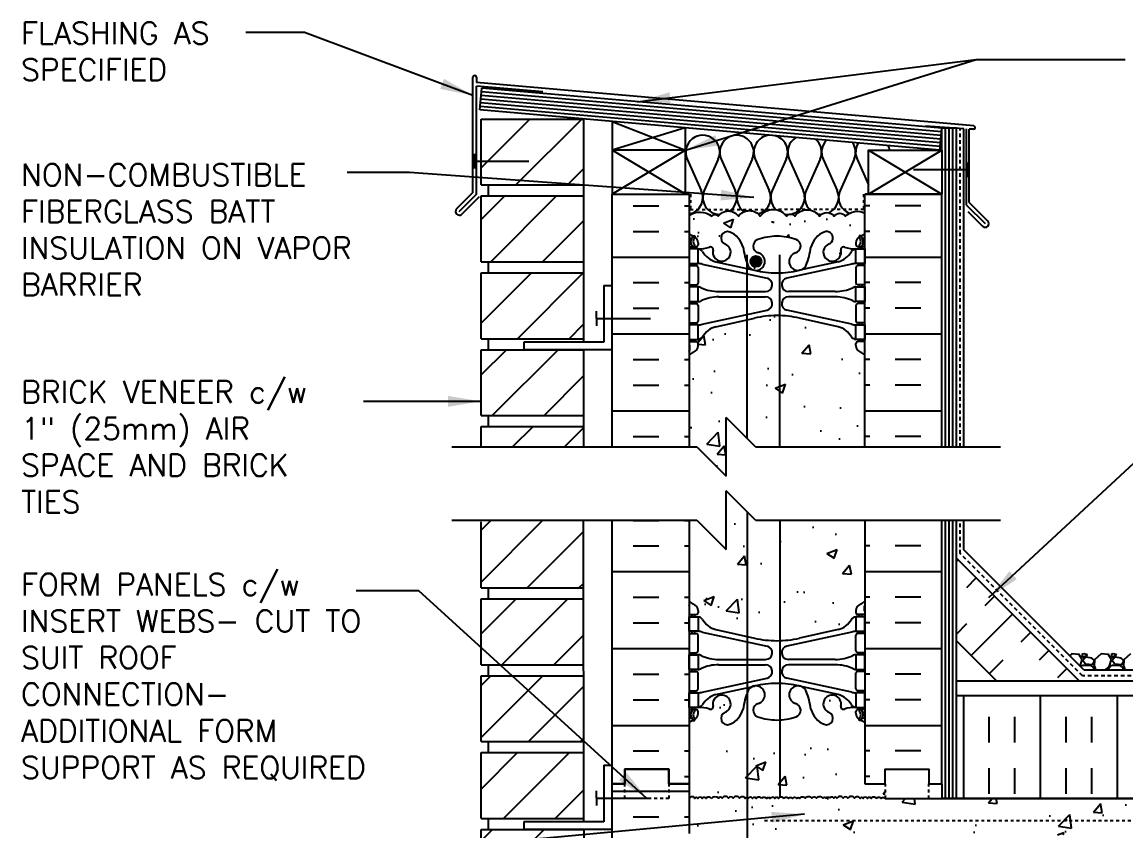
# Model space of a CAD drawing. Header units: inches. Extents: x 97.5 to 154.8, y 158.5 to 237.3.
# Drawn here: x 97.55 to 135.21, y 209.64 to 237.26 of the extents above; entities that cross this region are included whole.
import ezdxf

# ---------------------------------------------------------------- set-up
doc = ezdxf.new("R2010")
doc.units = ezdxf.units.IN
doc.header["$LTSCALE"] = 0.5
doc.header["$MEASUREMENT"] = 0
doc.linetypes.add('DASHED2', pattern=[0.375, 0.25, -0.125])
doc.linetypes.add('HIDDEN2', pattern=[0.1875, 0.125, -0.0625])
for name, color, linetype in [('HATCH', 12, 'Continuous'), ('Hidden2', 12, 'HIDDEN2'), ('line25', 2, 'Continuous'), ('LINE3', 3, 'Continuous'), ('LINE50', 5, 'Continuous'), ('LINE9', 9, 'Continuous'), ('TEXT', 4, 'Continuous'), ('Web_Edge', 9, 'Continuous')]:
    doc.layers.add(name, color=color, linetype=linetype)
doc.styles.add('DIM', font='romans.shx', dxfattribs={"width": 0.7})
doc.styles.add('ROMANS', font='romans.shx', dxfattribs={"height": 0.75})
doc.dimstyles.new('ext_12', dxfattribs={"dimscale": 12, "dimtxt": 0.075, "dimasz": 0.09375, "dimexe": 0.09375, "dimexo": 0.0625, "dimgap": 0.0625, "dimtad": 1, "dimdec": 1, "dimzin": 2, "dimdsep": 46, "dimlunit": 4, "dimtxsty": 'DIM', "dimcen": 0.09, "dimdle": 0.09375, "dimclrt": 4, "dimadec": 0, "dimazin": 0, "dimtfac": 1, "dimtdec": 1, "dimtmove": 2, "dimatfit": 3, "dimfxl": 1, "dimfrac": 2, "dimtolj": 1, "dimtzin": 0, "dimarcsym": 0})

msp = doc.modelspace()

# ---------------------------------------------------------------- hatches: boundary and pattern name
at = {"layer": 'HATCH'}
h = msp.add_hatch(dxfattribs=at)
h.set_pattern_fill('ANSI31', color=256, scale=10, style=0)
h.set_pattern_definition([(45, (114.5229, 222.9904), (-0.883883, 0.883883), [])])
h.paths.add_polyline_path([(116.709, 223.45), (113.209, 223.45), (113.209, 222.754), (116.709, 222.754)])
h.paths.add_polyline_path([(116.709, 226.075), (113.209, 226.075), (113.209, 223.825), (116.709, 223.825)])
h.paths.add_polyline_path([(116.709, 228.7), (113.209, 228.7), (113.209, 226.45), (116.709, 226.45)])
h.paths.add_polyline_path([(116.709, 231.325), (113.209, 231.325), (113.209, 229.075), (116.709, 229.075)])
h.paths.add_polyline_path([(116.709, 233.95), (113.209, 233.95), (113.209, 231.7), (116.709, 231.7)])
h.paths.add_polyline_path([(116.713, 207.068), (113.209, 207.068), (113.209, 204.818), (116.713, 204.818)])
h.paths.add_polyline_path([(116.714, 209.693), (113.209, 209.693), (113.209, 207.443), (116.714, 207.443)])
h.paths.add_polyline_path([(116.711, 217.568), (113.209, 217.568), (113.209, 215.318), (116.712, 215.318)])
h.paths.add_polyline_path([(116.71, 220.254), (113.209, 220.254), (113.209, 217.943), (116.711, 217.943)])
h.paths.add_polyline_path([(116.712, 196.568), (113.209, 196.568), (113.209, 194.318), (116.711, 194.318)])
h.paths.add_polyline_path([(116.711, 193.943), (114.671, 193.943), (113.209, 193.943), (113.209, 191.693), (116.711, 191.693)])
h.paths.add_polyline_path([(116.711, 191.318), (113.209, 191.318), (113.209, 189.068), (116.71, 189.068)])
h.paths.add_polyline_path([(116.71, 188.693), (113.209, 188.693), (113.209, 186.443), (116.71, 186.443)])
h.paths.add_polyline_path([(116.71, 186.068), (113.209, 186.068), (113.209, 184.195), (116.709, 184.195)])
h.paths.add_polyline_path([(116.709, 210.068), (116.709, 212.318), (113.209, 212.318), (113.209, 210.068)])
h.paths.add_polyline_path([(116.709, 212.693), (116.709, 214.943), (113.209, 214.943), (113.209, 212.693)])
h.paths.add_polyline_path([(116.709, 202.193), (116.709, 204.443), (113.209, 204.443), (113.209, 202.193)])
h.paths.add_polyline_path([(116.709, 199.568), (116.709, 201.818), (113.209, 201.818), (113.209, 199.568)])
h.paths.add_polyline_path([(116.709, 196.943), (116.709, 199.193), (113.209, 199.193), (113.209, 196.943)])
h = msp.add_hatch(dxfattribs=at)
h.set_pattern_fill('INSUL', color=256, scale=7, style=0)
h.set_pattern_definition([(0, (-2805.8547, -182.8871), (0, 2.625), []), (0, (-2805.8547, -182.0121), (0, 2.625), [0.875, -0.875]), (0, (-2805.8547, -181.1371), (0, 2.625), [0.875, -0.875])])
h.paths.add_polyline_path([(117.682, 222.754), (120.307, 222.754), (120.307, 231.386), (117.682, 231.386)])
h = msp.add_hatch(dxfattribs=at)
h.set_pattern_fill('INSUL', color=256, scale=7, style=0)
h.set_pattern_definition([(180, (3052.4685, -182.8871), (0, 2.625), []), (180, (3052.4685, -182.0121), (0, 2.625), [0.875, -0.875]), (180, (3052.4685, -181.1371), (0, 2.625), [0.875, -0.875])])
h.paths.add_polyline_path([(126.307, 222.754), (128.932, 222.754), (128.932, 231.386), (126.307, 231.386)])
h = msp.add_hatch(dxfattribs=at)
h.set_pattern_fill('AR-CONC', color=256, scale=0.5)
h.set_pattern_definition([(50, (0, 0), (3.5863, -0.31376), [0.375, -4.125]), (355, (0, 0), (-0.693757, 3.76096), [0.3, -3.3]), (100.4514, (0.299, -0.026), (2.892544, 3.4472), [0.3187, -3.50571]), (46.1842, (0, 1), (5.33621, -0.827596), [0.5625, -6.1875]), (96.6356, (0.4447, 0.931), (4.67331, 4.87059), [0.47805, -5.25857]), (351.1842, (0, 1), (4.67331, 4.87059), [0.45, -4.95]), (21, (0.5, 0.75), (2.984535, -2.013094), [0.375, -4.125]), (326, (0.5, 0.75), (1.216577, 3.62575), [0.3, -3.3]), (71.4514, (0.7487, 0.5822), (4.20111, 1.612656), [0.3187, -3.50571]), (37.5, (0, 0), (0.060799, 1.664469), [0, -3.26, 0, -3.35, 0, -3.3125]), (7.5, (0, 0), (1.315348, 1.972059), [0, -1.91, 0, -3.185, 0, -1.2625]), (327.5, (-1.115, 0), (2.669112, -0.1127744), [0, -1.25, 0, -3.9, 0, -5.175]), (317.5, (-1.615, 0), (2.91593, 0.500525), [0, -1.625, 0, -2.59, 0, -3.675])])
h.paths.add_polyline_path([(126.307, 230.738, 0.336749), (125.645, 230.632, 0.520567), (125.258, 230.632, 0.520567), (124.758, 230.632, 0.520567), (123.912, 230.632, 0.520567), (123.63, 230.632, 0.520567), (122.735, 230.632, 0.520567), (121.995, 230.632, 0.520567), (121.302, 230.632, 0.520567), (121.082, 230.632, 0.321585), (120.307, 230.658), (120.307, 230.033, 0.064398), (120.417, 229.967), (120.507, 229.967), (120.507, 229.926, -0.249069), (120.617, 229.719), (120.617, 229.651, -0.414214), (120.554, 229.589), (120.507, 229.589), (120.507, 229.519), (120.612, 229.519, 0.10046), (121.006, 229.576, -0.601435), (121.125, 229.471, 2.182095), (121.535, 229.684, -1), (121.699, 230.092, -0.24438), (122.147, 229.572, 0.053157), (122.313, 228.957, 0.223253), (122.513, 228.793), (122.533, 228.788, 0.955472), (122.671, 229.382, -0.735593), (122.658, 229.84, -0.082755), (123.307, 229.948, -0.082755), (123.956, 229.84, -0.735593), (123.943, 229.382, 0.955472), (124.081, 228.788), (124.101, 228.793, 0.223253), (124.301, 228.957, 0.053157), (124.467, 229.572, -0.24438), (124.915, 230.092, -1), (125.079, 229.684, 2.182095), (125.489, 229.471, -0.601435), (125.608, 229.576, 0.10046), (126.002, 229.519), (126.107, 229.519), (126.107, 229.589), (126.059, 229.589, -0.414214), (125.997, 229.651), (125.997, 229.719, -0.249069), (126.107, 229.926), (126.107, 229.967), (126.197, 229.967, 0.064398), (126.307, 230.033)])
h.paths.add_polyline_path([(126.307, 225.904, 0.082415), (126.164, 225.983, -0.317837), (125.997, 226.219), (125.997, 226.286, -0.414214), (126.059, 226.349), (126.107, 226.349), (126.107, 226.419), (126.002, 226.419, -0.188973), (125.846, 226.513, 0.196323), (125.397, 226.86), (124.075, 227.15, 0.057795), (123.307, 227.239, 0.057795), (122.539, 227.15), (121.217, 226.86, 0.196323), (120.768, 226.513, -0.188973), (120.612, 226.419), (120.507, 226.419), (120.507, 226.349), (120.554, 226.349, -0.414214), (120.617, 226.286), (120.617, 226.219, -0.317837), (120.45, 225.983, 0.082415), (120.307, 225.904), (120.307, 222.754), (120.571, 222.754), (121.571, 221.754), (121.571, 223.754), (122.571, 222.754), (126.307, 222.754)])
h.paths.add_polyline_path([(126.307, 220.254), (122.571, 220.254), (121.571, 221.254), (121.571, 219.254), (120.571, 220.254), (120.307, 220.254), (120.307, 217.473, 0.082415), (120.45, 217.394, -0.317837), (120.617, 217.158), (120.617, 217.091, -0.414214), (120.554, 217.028), (120.507, 217.028), (120.507, 216.958), (120.612, 216.958, -0.188973), (120.768, 216.863, 0.196323), (121.217, 216.517), (122.539, 216.227, 0.057795), (123.307, 216.138, 0.057795), (124.075, 216.227), (125.397, 216.517, 0.196323), (125.846, 216.863, -0.188973), (126.002, 216.958), (126.107, 216.958), (126.107, 217.028), (126.059, 217.028, -0.414214), (125.997, 217.091), (125.997, 217.158, -0.317837), (126.164, 217.394, 0.082415), (126.307, 217.473)])
h.paths.add_polyline_path([(126.307, 213.343, 0.064398), (126.197, 213.409), (126.107, 213.409), (126.107, 213.451, -0.249069), (125.997, 213.658), (125.997, 213.726, -0.414214), (126.059, 213.788), (126.107, 213.788), (126.107, 213.858), (126.002, 213.858, 0.10046), (125.608, 213.801, -0.601435), (125.489, 213.906, 2.182095), (125.079, 213.693, -1), (124.915, 213.285, -0.24438), (124.467, 213.805, 0.053157), (124.301, 214.419, 0.223253), (124.101, 214.584), (124.081, 214.589, 0.955472), (123.943, 213.995, -0.735593), (123.956, 213.537, -0.082755), (123.307, 213.429, -0.082755), (122.658, 213.537, -0.735593), (122.671, 213.995, 0.955472), (122.533, 214.589), (122.513, 214.584, 0.223253), (122.313, 214.419, 0.053157), (122.147, 213.805, -0.24438), (121.699, 213.285, -1), (121.535, 213.693, 2.182095), (121.125, 213.906, -0.601435), (121.006, 213.801, 0.10046), (120.612, 213.858), (120.507, 213.858), (120.507, 213.788), (120.554, 213.788, -0.414214), (120.617, 213.726), (120.617, 213.658, -0.249069), (120.507, 213.451), (120.507, 213.409), (120.417, 213.409, 0.064398), (120.307, 213.343), (120.307, 211.254), (120.307, 210.776, -0.028988), (120.317, 210.764, -0.520567), (120.508, 210.754, -0.520567), (120.608, 210.754, -0.520567), (120.759, 210.754, -0.520567), (120.886, 210.754, -0.520567), (121.059, 210.754, -0.38834), (121.326, 210.764, -0.520567), (121.436, 210.764, -0.520567), (121.65, 210.764, -0.520567), (121.809, 210.764, -0.520567), (122.032, 210.764, -0.520567), (122.224, 210.754, -0.520567), (122.324, 210.754, -0.520567), (122.474, 210.754, -0.520567), (122.602, 210.754, -0.520567), (122.775, 210.754, -0.520567), (122.948, 210.754, -0.520567), (123.076, 210.754, -0.25248), (123.154, 210.794, -0.25248), (123.231, 210.754, -0.520567), (123.359, 210.754, -0.520567), (123.532, 210.754, -0.520567), (123.705, 210.754, -0.520567), (123.833, 210.754, -0.520567), (123.983, 210.754, -0.520567), (124.083, 210.754, -0.520567), (124.275, 210.764, -0.520567), (124.498, 210.764, -0.520567), (124.657, 210.764, -0.520567), (124.871, 210.764, -0.520567), (124.981, 210.764, -0.520567), (125.113, 210.768, -0.520567), (125.245, 210.764, -0.520567), (125.354, 210.764, -0.520567), (125.568, 210.764, -0.520567), (125.728, 210.764, -0.520567), (125.951, 210.764, -0.520567), (126.143, 210.754, -0.520567), (126.243, 210.754, -0.520567), (126.393, 210.754, -0.520567), (126.521, 210.754, -0.520567), (126.694, 210.754, -0.520567), (126.867, 210.754, -0.520567), (126.994, 210.754), (126.994, 211.254), (126.307, 211.254)])
h.paths.add_polyline_path([(153.839, 210.754), (126.994, 210.754, 0.520567), (126.867, 210.754, 0.520567), (126.694, 210.754, 0.520567), (126.521, 210.754, 0.520567), (126.393, 210.754, 0.520567), (126.243, 210.754, 0.520567), (126.143, 210.754, 0.520567), (125.951, 210.764, 0.520567), (125.728, 210.764, 0.520567), (125.568, 210.764, 0.520567), (125.354, 210.764, 0.520567), (125.245, 210.764, 0.520567), (125.113, 210.768, 0.520567), (124.981, 210.764, 0.520567), (124.871, 210.764, 0.520567), (124.657, 210.764, 0.520567), (124.498, 210.764, 0.520567), (124.275, 210.764, 0.520567), (124.083, 210.754, 0.520567), (123.983, 210.754, 0.520567), (123.833, 210.754, 0.520567), (123.705, 210.754, 0.520567), (123.532, 210.754, 0.520567), (123.359, 210.754, 0.520567), (123.231, 210.754, 0.25248), (123.154, 210.794, 0.25248), (123.076, 210.754, 0.520567), (122.948, 210.754, 0.520567), (122.775, 210.754, 0.520567), (122.602, 210.754, 0.520567), (122.474, 210.754, 0.520567), (122.324, 210.754, 0.520567), (122.224, 210.754, 0.520567), (122.032, 210.764, 0.520567), (121.809, 210.764, 0.520567), (121.65, 210.764, 0.520567), (121.436, 210.764, 0.520567), (121.326, 210.764, 0.38834), (121.059, 210.754, 0.520567), (120.886, 210.754, 0.520567), (120.759, 210.754, 0.520567), (120.608, 210.754, 0.520567), (120.508, 210.754, 0.569989), (120.307, 210.749), (120.307, 209.559), (120.672, 209.559), (120.672, 208.359), (120.307, 208.359), (120.307, 207.609), (120.672, 207.609), (120.672, 207.488, -0.500794), (120.845, 207.482, -0.520567), (120.999, 207.482, -0.520567), (121.199, 207.482, -0.520567), (121.33, 207.482, -0.520567), (121.404, 207.505, -0.520567), (121.604, 207.505, -0.520567), (121.729, 207.505, -0.520567), (121.883, 207.505, -0.268314), (121.919, 207.516, -0.520567), (122.085, 207.487, -0.520567), (122.244, 207.487, -0.520567), (122.421, 207.487, -0.520567), (122.575, 207.487, -0.520567), (122.775, 207.487, -0.132), (122.807, 207.514), (122.807, 209.504), (123.057, 209.504), (153.839, 209.504)])
h.paths.add_polyline_path([(124.307, 207.504), (122.807, 207.504), (122.807, 207.514, 0.132), (122.775, 207.487, 0.520567), (122.575, 207.487, 0.520567), (122.421, 207.487, 0.520567), (122.244, 207.487, 0.520567), (122.085, 207.487, 0.520567), (121.919, 207.516, 0.268314), (121.883, 207.505, 0.520567), (121.729, 207.505, 0.520567), (121.604, 207.505, 0.520567), (121.404, 207.505, 0.520567), (121.33, 207.482, 0.520567), (121.199, 207.482, 0.520567), (120.999, 207.482, 0.520567), (120.845, 207.482, 0.500794), (120.672, 207.488), (120.672, 206.409), (120.307, 206.409), (120.307, 205.659), (120.672, 205.659), (120.672, 204.459), (120.307, 204.459), (120.307, 203.709), (120.344, 203.709), (120.382, 203.826, -0.6), (120.482, 203.826), (120.52, 203.709), (120.672, 203.709), (120.672, 203.673, -0.327813), (120.707, 203.626), (120.707, 203.596), (120.807, 203.596), (120.807, 202.08, 0.258958), (121.066, 201.614, -0.31131), (121.123, 201.483, 2.127293), (121.535, 201.708, -1), (121.699, 202.116, -0.325306), (122.165, 201.374, 0.10488), (122.338, 200.562, 1.422913), (122.671, 201.03, -0.735593), (122.658, 201.488, -0.082755), (123.307, 201.596, -0.082755), (123.956, 201.488, -0.735593), (123.943, 201.03, 1.422913), (124.276, 200.562, 0.10488), (124.449, 201.374, -0.325306), (124.915, 202.116, -1), (125.079, 201.708, 2.127293), (125.491, 201.483, -0.31131), (125.548, 201.614, 0.258958), (125.807, 202.08), (125.807, 203.596), (125.907, 203.596), (125.907, 203.626, -0.327813), (125.942, 203.673), (125.942, 203.709), (126.094, 203.709), (126.132, 203.826, -0.6), (126.232, 203.826), (126.27, 203.709), (126.307, 203.709), (126.307, 204.004), (126.307, 207.504), (124.807, 207.504), (124.807, 203.712), (125.086, 203.712), (125.086, 203.486), (124.826, 203.486), (124.557, 203.486), (124.028, 203.486), (124.028, 203.712), (124.307, 203.712)])
h.paths.add_polyline_path([(122.804, 200.078, -0.053094), (122.353, 200.233), (121.341, 200.707, 0.549071), (120.807, 200.367), (120.807, 199.841, 0.414214), (121.432, 199.216), (122.817, 199.216, 0.085652), (122.943, 199.237, 0.316711), (123.192, 199.59, 0.350119)])
h.paths.add_polyline_path([(122.817, 199.036), (121.432, 199.036, 0.414214), (120.807, 198.411), (120.807, 197.884, 0.549071), (121.341, 197.544), (122.353, 198.018, -0.053094), (122.804, 198.173, 0.350119), (123.192, 198.662, 0.413582)])
h.paths.add_polyline_path([(125.182, 199.036), (123.797, 199.036, 0.413582), (123.422, 198.662, 0.350119), (123.81, 198.173, -0.053094), (124.261, 198.018), (125.273, 197.544, 0.549071), (125.807, 197.884), (125.807, 198.411, 0.414214)])
h.paths.add_polyline_path([(125.807, 199.841), (125.807, 200.367, 0.549071), (125.273, 200.707), (124.261, 200.233, -0.053094), (123.81, 200.078, 0.350119), (123.422, 199.59, 0.413582), (123.797, 199.216), (125.182, 199.216, 0.414214)])
h.paths.add_polyline_path([(125.807, 196.778, 0.291097), (125.519, 197.231), (124.261, 197.819, 0.093369), (123.454, 198.027, 0.016332), (123.307, 198.031, 0.109869), (122.353, 197.819), (121.095, 197.231, 0.291097), (120.807, 196.778), (120.807, 195.637), (120.927, 195.437), (120.927, 195.324), (120.672, 195.324), (120.672, 194.949), (120.307, 194.949), (120.307, 193.254), (120.307, 191.165, 0.064398), (120.417, 191.099), (120.507, 191.099), (120.507, 191.058, -0.249069), (120.617, 190.851), (120.617, 190.783, -0.414214), (120.554, 190.721), (120.507, 190.721), (120.507, 190.651), (120.612, 190.651, 0.10046), (121.006, 190.708, -0.601435), (121.125, 190.603, 2.182095), (121.535, 190.816, -1), (121.699, 191.224, -0.24438), (122.147, 190.704, 0.053157), (122.313, 190.089, 0.223253), (122.513, 189.925), (122.533, 189.92, 0.955472), (122.671, 190.514, -0.735593), (122.658, 190.972, -0.082755), (123.307, 191.08, -0.082755), (123.956, 190.972, -0.735593), (123.943, 190.514, 0.955472), (124.081, 189.92), (124.101, 189.925, 0.223253), (124.301, 190.089, 0.053157), (124.467, 190.704, -0.24438), (124.915, 191.224, -1), (125.079, 190.816, 2.182095), (125.489, 190.603, -0.601435), (125.608, 190.708, 0.10046), (126.002, 190.651), (126.107, 190.651), (126.107, 190.721), (126.059, 190.721, -0.414214), (125.997, 190.783), (125.997, 190.851, -0.249069), (126.107, 191.058), (126.107, 191.099), (126.197, 191.099, 0.064398), (126.307, 191.165), (126.307, 193.254), (126.307, 194.949), (125.942, 194.949), (125.942, 195.324), (125.687, 195.324), (125.687, 195.437), (125.807, 195.637)])
h.paths.add_polyline_path([(126.307, 187.036, 0.082415), (126.164, 187.115, -0.317837), (125.997, 187.351), (125.997, 187.418, -0.414214), (126.059, 187.481), (126.107, 187.481), (126.107, 187.551), (126.002, 187.551, -0.188973), (125.846, 187.645, 0.196323), (125.397, 187.992), (124.075, 188.282, 0.057795), (123.307, 188.371, 0.057795), (122.539, 188.282), (121.217, 187.992, 0.196323), (120.768, 187.645, -0.188973), (120.612, 187.551), (120.507, 187.551), (120.507, 187.481), (120.554, 187.481, -0.414214), (120.617, 187.418), (120.617, 187.351, -0.317837), (120.45, 187.115, 0.082415), (120.307, 187.036), (120.307, 184.195), (120.963, 184.195), (121.963, 185.195), (121.963, 184.195), (121.963, 183.195), (122.963, 184.195), (126.307, 184.195)])
h = msp.add_hatch(dxfattribs=at)
h.set_pattern_fill('INSUL', color=256, scale=7, style=0)
h.set_pattern_definition([(0, (-2805.8547, -185.755), (0, 2.625), []), (0, (-2805.8547, -184.88), (0, 2.625), [0.875, -0.875]), (0, (-2805.8547, -184.005), (0, 2.625), [0.875, -0.875])])
h.paths.add_polyline_path([(120.307, 220.254), (117.682, 220.254), (117.682, 211.254), (118.119, 211.254), (118.119, 211.754), (119.619, 211.754), (119.619, 211.254), (120.307, 211.254)])
h = msp.add_hatch(dxfattribs=at)
h.set_pattern_fill('INSUL', color=256, scale=7, style=0)
h.set_pattern_definition([(180, (3052.4685, -185.755), (0, 2.625), []), (180, (3052.4685, -184.88), (0, 2.625), [0.875, -0.875]), (180, (3052.4685, -184.005), (0, 2.625), [0.875, -0.875])])
h.paths.add_polyline_path([(128.932, 220.254), (126.307, 220.254), (126.307, 211.254), (126.994, 211.254), (126.994, 211.754), (128.494, 211.754), (128.494, 211.254), (128.932, 211.254)])
h = msp.add_hatch(dxfattribs=at)
h.set_pattern_fill('INSUL', color=256, scale=7, angle=45, style=0)
h.set_pattern_definition([(45, (22.1288, 55.8533), (-1.856155, 1.856155), []), (45, (21.51, 56.472), (-1.856155, 1.856155), [0.875, -0.875]), (45, (20.8914, 57.0907), (-1.856155, 1.856155), [0.875, -0.875])])
h.paths.add_polyline_path([(130.68, 214.879), (133.509, 214.879), (129.432, 218.956), (129.432, 216.128)])
h = msp.add_hatch(dxfattribs=at)
h.set_pattern_fill('INSUL', color=256, scale=7, angle=90, style=0)
h.set_pattern_definition([(90, (150.6759, 212.6623), (-2.625, 2e-16), []), (90, (149.8009, 212.6623), (-2.625, 2e-16), [0.875, -0.875]), (90, (148.9259, 212.6623), (-2.625, 2e-16), [0.875, -0.875])])
h.paths.add_polyline_path([(153.839, 214.254), (147.581, 214.254), (147.581, 210.754), (153.839, 210.754)])
h.paths.add_polyline_path([(129.432, 214.254), (129.432, 210.754), (147.572, 210.754), (147.572, 214.254)])
h = msp.add_hatch(dxfattribs=at)
h.set_pattern_fill('INSUL', color=256, scale=7, style=0)
h.set_pattern_definition([(0, (-2805.8547, -203.755), (0, 2.625), []), (0, (-2805.8547, -202.88), (0, 2.625), [0.875, -0.875]), (0, (-2805.8547, -202.005), (0, 2.625), [0.875, -0.875])])
h.paths.add_polyline_path([(117.682, 193.254), (118.119, 193.254), (118.119, 193.754), (119.619, 193.754), (119.619, 193.254), (120.307, 193.254), (120.307, 211.254), (119.619, 211.254), (119.619, 211.754), (118.119, 211.754), (118.119, 211.254), (117.682, 211.254)])
at = {"layer": 'LINE3'}
h = msp.add_hatch(color=256, dxfattribs=at)
h.paths.add_polyline_path([(122.773, 229.122, 0.831395), (122.404, 229.122)])
h.paths.add_polyline_path([(122.776, 229.088, 0.045935), (122.773, 229.122), (122.404, 229.122, 0.045935), (122.401, 229.088, 1)])

# ---------------------------------------------------------------- linework, layer by layer
at = {"layer": 'HATCH'}
for p, q in [((112.932, 231.438), (112.932, 235.375)), ((113.057, 235.375), (113.057, 235.198)), ((130.023, 233.714), (113.057, 235.198)), ((113.057, 231.386), (113.057, 235.073)), ((115.322, 234.875), (113.057, 235.073)), ((128.91, 233.385), (113.214, 234.758)), ((128.921, 233.509), (113.225, 234.882)), ((128.877, 233.011), (113.181, 234.384)), ((128.888, 233.136), (113.192, 234.509)), ((128.899, 233.26), (113.203, 234.633)), ((117.682, 233.865), (120.182, 232.886)), ((120.171, 233.647), (117.682, 232.886)), ((129.682, 233.62), (128.375, 233.712)), ((129.057, 222.754), (129.057, 233.638)), ((129.182, 222.754), (129.182, 233.638)), ((129.307, 222.754), (129.307, 233.638)), ((129.682, 222.754), (129.682, 233.62)), ((129.776, 231.015), (129.776, 233.613)), ((130.013, 233.601), (129.869, 233.609)), ((129.869, 231.098), (129.869, 233.609)), ((120.182, 231.386), (117.682, 232.886)), ((120.182, 232.886), (117.682, 231.386)), ((126.432, 231.386), (128.932, 232.886)), ((126.432, 232.886), (128.932, 231.386)), ((120.245, 232.583), (120.724, 231.51)), ((121.304, 232.583), (120.825, 231.509)), ((121.404, 232.583), (121.883, 231.51)), ((122.463, 232.583), (121.984, 231.509)), ((122.563, 232.583), (123.043, 231.51)), ((123.622, 232.583), (123.144, 231.509)), ((123.723, 232.583), (124.202, 231.51)), ((124.782, 232.583), (124.303, 231.509)), ((124.882, 232.583), (125.361, 231.51)), ((125.941, 232.583), (125.462, 231.509)), ((126.041, 232.583), (126.432, 231.709)), ((112.932, 231.438), (112.363, 230.87)), ((113.057, 231.386), (112.452, 230.781)), ((113.145, 231.298), (112.54, 230.693)), ((129.776, 231.015), (130.412, 230.379)), ((129.869, 231.098), (130.501, 230.467)), ((129.825, 230.789), (130.324, 230.29)), ((129.057, 210.754), (129.057, 220.254)), ((129.182, 210.754), (129.182, 220.254)), ((129.307, 210.754), (129.307, 220.254)), ((129.682, 219.236), (129.682, 220.254)), ((133.789, 215.129), (129.682, 219.236)), ((133.369, 215.693), (133.294, 215.625)), ((133.609, 215.672), (133.369, 215.692)), ((133.72, 215.494), (133.61, 215.674)), ((133.648, 215.271), (133.719, 215.493)), ((133.708, 215.663), (133.748, 215.563)), ((133.779, 215.693), (133.709, 215.663)), ((133.748, 215.563), (133.898, 215.653)), ((133.849, 215.573), (133.749, 215.473)), ((133.749, 215.474), (133.829, 215.354)), ((133.899, 215.653), (133.779, 215.693)), ((134.05, 215.544), (133.85, 215.574)), ((134.13, 215.472), (134.05, 215.542)), ((134.138, 215.484), (134.128, 215.274)), ((134.129, 215.413), (134.129, 215.473)), ((134.369, 215.693), (134.139, 215.483)), ((134.609, 215.672), (134.369, 215.692)), ((134.72, 215.494), (134.61, 215.674)), ((134.639, 215.243), (134.719, 215.493)), ((134.708, 215.663), (134.748, 215.563)), ((134.779, 215.693), (134.709, 215.663)), ((134.748, 215.563), (134.898, 215.653)), ((134.849, 215.573), (134.749, 215.473)), ((134.749, 215.474), (134.829, 215.354)), ((134.899, 215.653), (134.779, 215.693)), ((135.05, 215.544), (134.85, 215.574)), ((135.13, 215.472), (135.05, 215.542)), ((135.138, 215.484), (135.128, 215.274)), ((135.129, 215.413), (135.129, 215.473)), ((135.369, 215.693), (135.139, 215.483)), ((133.675, 215.243), (133.729, 215.303)), ((133.729, 215.303), (133.989, 215.303)), ((137.737, 215.129), (133.789, 215.129)), ((133.829, 215.353), (134.079, 215.323)), ((133.989, 215.305), (134.119, 215.215)), ((134.079, 215.323), (134.129, 215.413)), ((134.119, 215.213), (134.095, 215.129)), ((134.128, 215.275), (134.189, 215.129)), ((134.49, 215.129), (134.639, 215.244)), ((134.572, 215.129), (134.729, 215.303)), ((134.729, 215.303), (134.989, 215.303)), ((134.829, 215.353), (135.079, 215.323)), ((134.989, 215.305), (135.119, 215.215)), ((135.079, 215.323), (135.129, 215.413)), ((135.119, 215.213), (135.095, 215.129)), ((135.127, 215.275), (135.189, 215.129))]:
    msp.add_line(p, q, dxfattribs=at)
at = {"layer": 'HATCH', "color": 6, "linetype": 'DASHED2', "ltscale": 0.5}
for points in [[(118.994, 231.386), (120.351, 231.386), (120.351, 230.866), (123.307, 230.866)], [(127.619, 231.386), (126.263, 231.386), (126.263, 230.866), (123.307, 230.866)]]:
    msp.add_lwpolyline(points, dxfattribs=at)
at = {"layer": 'HATCH'}
for points in [[(120.307, 230.658, -0.321585), (121.082, 230.632, -0.520567), (121.302, 230.632, -0.520567), (121.995, 230.632, -0.520567), (122.735, 230.632, -0.520567), (123.63, 230.632, -0.520567), (123.912, 230.632, -0.520567), (124.758, 230.632, -0.520567), (125.258, 230.632, -0.520567), (125.645, 230.632, -0.336749), (126.307, 230.738)], [(121.059, 210.754, 0.520567), (120.886, 210.754, 0.520567), (120.759, 210.754, 0.520567), (120.608, 210.754, 0.520567), (120.508, 210.754, 0.520567), (120.317, 210.764, 0.028988), (120.307, 210.776, 0.028988)], [(122.775, 210.754, 0.520567), (122.602, 210.754, 0.520567), (122.474, 210.754, 0.520567), (122.324, 210.754, 0.520567), (122.224, 210.754, 0.520567), (122.032, 210.764, 0.520567), (121.809, 210.764, 0.520567), (121.65, 210.764, 0.520567), (121.436, 210.764, 0.520567), (121.326, 210.764, 0.38834), (121.059, 210.754)], [(122.775, 210.754, -0.520567), (122.948, 210.754, -0.520567), (123.076, 210.754, -0.25248), (123.154, 210.794, -0.25248)], [(123.532, 210.754, 0.520567), (123.359, 210.754, 0.520567), (123.231, 210.754, 0.25248), (123.154, 210.794, 0.25248)], [(123.532, 210.754, -0.520567), (123.705, 210.754, -0.520567), (123.833, 210.754, -0.520567), (123.983, 210.754, -0.520567), (124.083, 210.754, -0.520567), (124.275, 210.764, -0.520567), (124.498, 210.764, -0.520567), (124.657, 210.764, -0.520567), (124.871, 210.764, -0.520567), (124.981, 210.764, -0.520567), (125.113, 210.768)], [(126.694, 210.754, 0.520567), (126.521, 210.754, 0.520567), (126.393, 210.754, 0.520567), (126.243, 210.754, 0.520567), (126.143, 210.754, 0.520567), (125.951, 210.764, 0.520567), (125.728, 210.764, 0.520567), (125.568, 210.764, 0.520567), (125.354, 210.764, 0.520567), (125.245, 210.764, 0.520567), (125.113, 210.768)], [(126.694, 210.754, -0.520567), (126.867, 210.754, -0.520567), (126.994, 210.754, -0.25248), (126.994, 210.754, -0.25248)]]:
    msp.add_lwpolyline(points, format="xyb", dxfattribs=at)
for centre, radius, start, end in [((112.994, 235.375), 0.0625, 0, 180), ((130.018, 233.657), 0.0567, 265, 85), ((120.774, 232.819), 0.58, 335.9664, 204.0694), ((121.933, 232.819), 0.58, 335.9664, 204.0694), ((123.093, 232.819), 0.58, 95.5654, 204.0694), ((123.093, 232.819), 0.58, 335.9664, 74.4346), ((124.252, 232.819), 0.58, 121.0207, 204.0694), ((124.252, 232.819), 0.58, 335.9664, 48.9793), ((125.411, 232.819), 0.58, 135.6124, 204.0694), ((125.411, 232.819), 0.58, 335.9664, 34.3876), ((126.571, 232.819), 0.58, 147.5967, 204.0694), ((126.571, 232.819), 0.58, 6.6407, 22.4033), ((120.195, 231.273), 0.58, 281.1403, 24.0694), ((121.355, 231.273), 0.58, 155.9664, 270), ((121.354, 231.273), 0.58, 306.8576, 24.0694), ((122.514, 231.273), 0.58, 155.9664, 236.3673), ((122.513, 231.273), 0.58, 284.902, 24.0694), ((123.673, 231.273), 0.58, 155.9664, 225.678), ((123.673, 231.273), 0.58, 281.4231, 24.0694), ((124.832, 231.273), 0.58, 155.9664, 228.2793), ((124.832, 231.273), 0.58, 296.0284, 24.0694), ((125.991, 231.273), 0.58, 155.9664, 248.3593), ((112.467, 230.796), 0.127, 144.7902, 305.2098), ((121.354, 231.273), 0.58, 270, 270.0458), ((123.673, 231.273), 0.58, 259.8878, 270), ((123.673, 231.273), 0.58, 270, 273.6965), ((124.832, 231.273), 0.58, 255.8368, 268.3302), ((125.991, 231.273), 0.58, 297.6798, 302.977), ((130.412, 230.379), 0.125, 225, 45)]:
    msp.add_arc(centre, radius, start, end, dxfattribs=at)
at = {"layer": 'Hidden2', "linetype": 'HIDDEN2'}
msp.add_line((122.882, 210.004), (153.839, 210.004), dxfattribs=at)
at = {"layer": 'line25'}
for p, q in [((113.17, 234.26), (113.236, 235.007)), ((128.932, 233.634), (113.236, 235.007)), ((128.866, 232.886), (113.17, 234.26)), ((113.209, 231.7), (113.209, 233.95)), ((113.209, 233.95), (116.709, 233.95)), ((116.709, 233.95), (116.709, 226.33)), ((117.682, 233.865), (117.682, 231.386)), ((120.182, 231.386), (120.182, 233.646)), ((128.866, 232.886), (128.932, 233.634)), ((128.932, 232.886), (128.932, 233.638)), ((129.432, 233.638), (128.932, 233.638)), ((129.432, 222.754), (129.432, 233.638)), ((120.182, 232.886), (117.682, 232.886)), ((113.209, 231.7), (116.709, 231.7)), ((113.459, 231.325), (113.459, 231.7)), ((113.459, 231.325), (113.459, 231.7)), ((113.209, 229.075), (113.209, 231.325)), ((113.209, 231.325), (116.709, 231.325)), ((117.682, 231.386), (120.182, 231.386)), ((120.307, 231.386), (120.182, 231.386)), ((120.307, 231.386), (120.307, 222.754)), ((126.307, 231.386), (126.432, 231.386)), ((126.307, 222.754), (126.307, 231.386)), ((113.209, 229.075), (116.709, 229.075)), ((113.459, 228.7), (113.459, 229.075)), ((113.459, 228.7), (113.459, 229.075)), ((113.209, 226.45), (113.209, 228.7)), ((113.209, 228.7), (116.709, 228.7)), ((113.209, 226.45), (116.709, 226.45)), ((113.459, 226.075), (113.459, 226.45)), ((113.459, 226.075), (113.459, 226.45)), ((113.209, 223.825), (113.209, 226.075)), ((113.209, 226.075), (116.709, 226.075)), ((116.709, 226.08), (116.709, 222.754)), ((113.209, 223.825), (116.709, 223.825)), ((113.459, 223.45), (113.459, 223.825)), ((113.459, 223.45), (113.459, 223.825)), ((113.209, 222.754), (113.209, 223.45)), ((113.209, 223.45), (116.709, 223.45)), ((113.209, 217.943), (113.209, 220.193)), ((116.714, 209.948), (116.709, 220.254)), ((120.307, 220.254), (120.307, 211.254)), ((126.307, 220.254), (126.307, 211.254)), ((129.432, 210.754), (129.432, 220.254)), ((133.634, 214.754), (129.432, 218.956)), ((113.209, 217.943), (116.709, 217.943)), ((113.459, 217.568), (113.459, 217.943)), ((113.459, 217.568), (113.459, 217.943)), ((113.209, 215.318), (113.209, 217.568)), ((113.209, 217.568), (116.709, 217.568)), ((130.805, 214.754), (129.432, 216.128)), ((113.209, 215.318), (116.709, 215.318)), ((113.459, 214.943), (113.459, 215.318)), ((113.459, 214.943), (113.459, 215.318)), ((113.209, 212.693), (113.209, 214.943)), ((113.209, 214.943), (116.709, 214.943)), ((113.209, 212.693), (116.709, 212.693)), ((113.459, 212.318), (113.459, 212.693)), ((113.459, 212.318), (113.459, 212.693)), ((113.209, 210.068), (113.209, 212.318)), ((113.209, 212.318), (116.709, 212.318)), ((120.307, 211.254), (120.307, 209.559)), ((128.932, 211.254), (128.932, 210.754)), ((126.994, 210.754), (153.839, 210.754)), ((147.572, 210.754), (128.932, 210.754)), ((113.209, 210.068), (116.714, 210.068)), ((113.459, 209.693), (113.459, 210.068)), ((113.459, 209.693), (113.459, 210.068)), ((113.209, 207.443), (113.209, 209.693)), ((113.209, 209.693), (116.714, 209.693)), ((116.714, 209.698), (116.711, 194.193))]:
    msp.add_line(p, q, dxfattribs=at)
msp.add_lwpolyline([(128.932, 232.886), (128.932, 231.386), (126.432, 231.386), (126.432, 232.886)], close=True, dxfattribs=at)
msp.add_lwpolyline([(153.839, 214.254), (129.432, 214.254)], dxfattribs=at)
at = {"layer": 'LINE3'}
for p, q in [((122.284, 223.041), (122.284, 229.317)), ((123.407, 222.754), (123.407, 229.317)), ((122.284, 220.541), (122.284, 185.861)), ((123.407, 220.254), (123.407, 210.792))]:
    msp.add_line(p, q, dxfattribs=at)
msp.add_circle((122.588, 229.088), 0.188, dxfattribs=at)
at = {"layer": 'LINE50', "color": 9, "linetype": 'DASHED2'}
for p, q in [((129.557, 222.754), (129.557, 233.629)), ((129.557, 219.111), (129.557, 220.254)), ((133.727, 214.942), (129.557, 219.111)), ((153.839, 214.942), (133.727, 214.942))]:
    msp.add_line(p, q, dxfattribs=at)
at = {"layer": 'LINE50'}
for p, q in [((117.682, 231.386), (120.307, 231.386)), ((117.682, 222.754), (117.682, 231.386)), ((126.307, 231.386), (128.932, 231.386)), ((128.932, 222.754), (128.932, 231.386)), ((117.682, 211.254), (117.682, 220.254)), ((117.682, 193.254), (117.682, 211.254))]:
    msp.add_line(p, q, dxfattribs=at)
for points in [[(126.307, 211.254), (126.994, 211.254), (126.994, 211.754), (128.494, 211.754), (128.494, 211.254), (128.932, 211.254), (128.932, 220.254)], [(120.307, 211.254), (119.619, 211.254), (119.619, 211.754), (118.119, 211.754), (118.119, 211.254), (117.682, 211.254)], [(117.682, 211.254), (118.119, 211.254), (118.119, 211.754), (119.619, 211.754), (119.619, 211.254), (120.307, 211.254)]]:
    msp.add_lwpolyline(points, dxfattribs=at)
at = {"layer": 'LINE9'}
for p, q in [((112.988, 232.511), (112.988, 232.761)), ((112.988, 232.511), (114.834, 232.511)), ((112.988, 232.511), (112.988, 232.261)), ((129.81, 232.216), (129.81, 232.466)), ((129.81, 232.216), (127.964, 232.216)), ((129.81, 232.216), (129.81, 231.966)), ((117.394, 228.266), (117.394, 226.33)), ((117.394, 228.266), (117.644, 228.266)), ((117.144, 227.141), (117.144, 227.391)), ((117.144, 227.141), (118.99, 227.141)), ((117.144, 227.141), (117.144, 226.891)), ((117.394, 226.33), (114.671, 226.33)), ((114.671, 226.33), (114.671, 226.08)), ((114.671, 226.08), (117.671, 226.08)), ((121.571, 221.754), (121.571, 223.754)), ((122.571, 222.754), (121.571, 223.754)), ((112.209, 222.754), (120.571, 222.754)), ((120.571, 222.754), (121.571, 221.754)), ((122.571, 222.754), (130.932, 222.754)), ((121.571, 219.254), (121.571, 221.254)), ((122.571, 220.254), (121.571, 221.254)), ((112.209, 220.254), (120.571, 220.254)), ((120.571, 220.254), (121.571, 219.254)), ((122.571, 220.254), (130.932, 220.254)), ((117.394, 211.884), (117.394, 209.948)), ((117.394, 211.884), (117.644, 211.884)), ((117.144, 210.759), (117.144, 211.009)), ((117.144, 210.759), (118.99, 210.759)), ((117.144, 210.759), (117.144, 210.509)), ((117.394, 209.948), (114.671, 209.948)), ((114.671, 209.948), (114.671, 209.698)), ((114.671, 209.698), (117.671, 209.698))]:
    msp.add_line(p, q, dxfattribs=at)
msp.add_lwpolyline([(153.839, 214.754), (129.432, 214.754)], dxfattribs=at)
at = {"layer": 'LINE9', "linetype": 'DASHED2', "ltscale": 0.15}
for points in [[(119.619, 211.254), (119.619, 211.254), (119.619, 210.754), (118.119, 210.754), (118.119, 211.254), (118.119, 211.254)], [(119.619, 211.254), (119.619, 211.254), (119.619, 210.754), (118.119, 210.754), (118.119, 211.254), (118.119, 211.254)], [(126.994, 211.254), (126.994, 211.254), (126.994, 210.754), (128.494, 210.754), (128.494, 211.254), (128.494, 211.254)]]:
    msp.add_lwpolyline(points, dxfattribs=at)
at = {"layer": 'Web_Edge'}
for p, q in [((120.417, 229.967), (120.507, 229.967)), ((120.507, 229.967), (120.507, 229.926)), ((126.197, 229.967), (126.107, 229.967)), ((126.107, 229.967), (126.107, 229.926)), ((120.307, 229.689), (120.349, 229.689)), ((120.307, 229.589), (120.554, 229.589)), ((120.417, 229.589), (120.417, 229.519)), ((120.507, 229.589), (120.507, 229.519)), ((120.617, 229.719), (120.617, 229.651)), ((125.997, 229.719), (125.997, 229.651)), ((126.307, 229.589), (126.059, 229.589)), ((126.107, 229.589), (126.107, 229.519)), ((126.197, 229.589), (126.197, 229.519)), ((126.307, 229.689), (126.265, 229.689)), ((121.217, 229.077), (122.539, 228.787)), ((125.397, 229.077), (124.075, 228.787)), ((120.307, 228.949), (120.554, 228.949)), ((120.417, 229.019), (120.417, 228.949)), ((120.507, 229.019), (120.507, 228.949)), ((120.617, 228.886), (120.617, 228.351)), ((120.756, 228.995), (122.967, 228.513)), ((125.858, 228.995), (123.647, 228.513)), ((125.997, 228.886), (125.997, 228.351)), ((126.307, 228.949), (126.059, 228.949)), ((126.107, 229.019), (126.107, 228.949)), ((126.197, 229.019), (126.197, 228.949)), ((120.307, 228.289), (120.554, 228.289)), ((120.417, 228.289), (120.417, 228.219)), ((120.507, 228.289), (120.507, 228.219)), ((126.307, 228.289), (126.059, 228.289)), ((126.107, 228.289), (126.107, 228.219)), ((126.197, 228.289), (126.197, 228.219)), ((121.322, 228.059), (122.918, 228.059)), ((125.292, 228.059), (123.696, 228.059)), ((120.307, 227.649), (120.554, 227.649)), ((120.417, 227.719), (120.417, 227.649)), ((120.507, 227.719), (120.507, 227.649)), ((120.617, 227.586), (120.617, 227.051)), ((121.322, 227.879), (122.918, 227.879)), ((125.292, 227.879), (123.696, 227.879)), ((125.997, 227.586), (125.997, 227.051)), ((126.307, 227.649), (126.059, 227.649)), ((126.107, 227.719), (126.107, 227.649)), ((126.197, 227.719), (126.197, 227.649)), ((120.756, 226.942), (122.967, 227.424)), ((121.217, 226.86), (122.539, 227.15)), ((125.858, 226.942), (123.647, 227.424)), ((125.397, 226.86), (124.075, 227.15)), ((120.307, 226.989), (120.554, 226.989)), ((120.417, 226.989), (120.417, 226.919)), ((120.507, 226.989), (120.507, 226.919)), ((126.307, 226.989), (126.059, 226.989)), ((126.107, 226.989), (126.107, 226.919)), ((126.197, 226.989), (126.197, 226.919)), ((120.417, 226.419), (120.417, 226.349)), ((120.507, 226.419), (120.507, 226.349)), ((126.107, 226.419), (126.107, 226.349)), ((126.197, 226.419), (126.197, 226.349)), ((120.307, 226.349), (120.554, 226.349)), ((120.317, 226.229), (120.317, 226.042)), ((120.617, 226.219), (120.617, 226.286)), ((125.997, 226.219), (125.997, 226.286)), ((126.307, 226.349), (126.059, 226.349)), ((126.297, 226.229), (126.297, 226.042)), ((120.307, 217.028), (120.554, 217.028)), ((120.317, 217.148), (120.317, 217.334)), ((120.417, 216.958), (120.417, 217.028)), ((120.507, 216.958), (120.507, 217.028)), ((120.617, 217.158), (120.617, 217.091)), ((125.997, 217.158), (125.997, 217.091)), ((126.307, 217.028), (126.059, 217.028)), ((126.107, 216.958), (126.107, 217.028)), ((126.197, 216.958), (126.197, 217.028)), ((126.297, 217.148), (126.297, 217.334)), ((120.307, 216.388), (120.554, 216.388)), ((120.417, 216.388), (120.417, 216.458)), ((120.507, 216.388), (120.507, 216.458)), ((120.617, 215.791), (120.617, 216.326)), ((120.756, 216.434), (122.967, 215.953)), ((121.217, 216.517), (122.539, 216.227)), ((125.858, 216.434), (123.647, 215.953)), ((125.397, 216.517), (124.075, 216.227)), ((125.997, 215.791), (125.997, 216.326)), ((126.307, 216.388), (126.059, 216.388)), ((126.107, 216.388), (126.107, 216.458)), ((126.197, 216.388), (126.197, 216.458)), ((120.307, 215.728), (120.554, 215.728)), ((120.417, 215.658), (120.417, 215.728)), ((120.507, 215.658), (120.507, 215.728)), ((121.322, 215.498), (122.918, 215.498)), ((125.292, 215.498), (123.696, 215.498)), ((126.307, 215.728), (126.059, 215.728)), ((126.107, 215.658), (126.107, 215.728)), ((126.197, 215.658), (126.197, 215.728)), ((120.307, 215.088), (120.554, 215.088)), ((120.417, 215.088), (120.417, 215.158)), ((120.507, 215.088), (120.507, 215.158)), ((121.322, 215.318), (122.918, 215.318)), ((125.292, 215.318), (123.696, 215.318)), ((126.307, 215.088), (126.059, 215.088)), ((126.107, 215.088), (126.107, 215.158)), ((126.197, 215.088), (126.197, 215.158)), ((120.617, 214.491), (120.617, 215.026)), ((120.756, 214.382), (122.967, 214.864)), ((125.858, 214.382), (123.647, 214.864)), ((125.997, 214.491), (125.997, 215.026)), ((120.307, 214.428), (120.554, 214.428)), ((120.417, 214.358), (120.417, 214.428)), ((120.507, 214.358), (120.507, 214.428)), ((121.217, 214.299), (122.539, 214.59)), ((125.397, 214.299), (124.075, 214.59)), ((126.307, 214.428), (126.059, 214.428)), ((126.107, 214.358), (126.107, 214.428)), ((126.197, 214.358), (126.197, 214.428)), ((120.307, 213.788), (120.554, 213.788)), ((120.307, 213.688), (120.349, 213.688)), ((120.417, 213.788), (120.417, 213.858)), ((120.507, 213.788), (120.507, 213.858)), ((120.617, 213.658), (120.617, 213.726)), ((125.997, 213.658), (125.997, 213.726)), ((126.307, 213.788), (126.059, 213.788)), ((126.107, 213.788), (126.107, 213.858)), ((126.197, 213.788), (126.197, 213.858)), ((126.307, 213.688), (126.265, 213.688)), ((120.417, 213.409), (120.507, 213.409)), ((120.507, 213.409), (120.507, 213.451)), ((126.107, 213.409), (126.107, 213.451)), ((126.197, 213.409), (126.107, 213.409))]:
    msp.add_line(p, q, dxfattribs=at)
for points in [[(120.312, 229.019), (120.612, 229.019), (120.612, 229.519), (120.312, 229.519)], [(126.302, 229.019), (126.002, 229.019), (126.002, 229.519), (126.302, 229.519)], [(120.312, 227.719), (120.612, 227.719), (120.612, 228.219), (120.312, 228.219)], [(126.302, 227.719), (126.002, 227.719), (126.002, 228.219), (126.302, 228.219)], [(120.312, 226.419), (120.612, 226.419), (120.612, 226.919), (120.312, 226.919)], [(126.302, 226.419), (126.002, 226.419), (126.002, 226.919), (126.302, 226.919)], [(120.312, 216.958), (120.612, 216.958), (120.612, 216.458), (120.312, 216.458)], [(126.302, 216.958), (126.002, 216.958), (126.002, 216.458), (126.302, 216.458)], [(120.312, 215.658), (120.612, 215.658), (120.612, 215.158), (120.312, 215.158)], [(126.302, 215.658), (126.002, 215.658), (126.002, 215.158), (126.302, 215.158)], [(120.312, 214.358), (120.612, 214.358), (120.612, 213.858), (120.312, 213.858)], [(126.302, 214.358), (126.002, 214.358), (126.002, 213.858), (126.302, 213.858)]]:
    msp.add_lwpolyline(points, close=True, dxfattribs=at)
for centre, radius, start, end in [((120.617, 230.426), 0.5, 231.6833, 250.5288), ((120.617, 230.426), 0.6, 238.8907, 245.0748), ((120.611, 229.773), 0.25, 140.1145, 222.4609), ((120.356, 229.863), 0.02, 340.7916, 65.0748), ((120.453, 229.904), 0.045, 319.1879, 141.448), ((120.367, 229.719), 0.25, 0, 70.5288), ((120.611, 229.773), 0.16, 140.0001, 222.4609), ((121.617, 229.888), 0.22, 68.1963, 248.1963), ((121.422, 229.401), 0.745, 13.2652, 68.1963), ((122.736, 229.613), 0.24, 108.923, 254.2747), ((123.307, 227.948), 2, 90, 108.923), ((123.307, 227.948), 2, 71.077, 90), ((123.878, 229.613), 0.24, 285.7253, 71.077), ((125.192, 229.401), 0.745, 111.8037, 166.7348), ((124.997, 229.888), 0.22, 291.8037, 111.8037), ((126.247, 229.719), 0.25, 109.4712, 180), ((126.161, 229.904), 0.045, 38.552, 220.8121), ((126.003, 229.773), 0.16, 317.5391, 39.9999), ((125.997, 230.426), 0.5, 289.4712, 308.3167), ((126.003, 229.773), 0.25, 317.5391, 39.8855), ((126.258, 229.863), 0.02, 114.9252, 199.2084), ((125.997, 230.426), 0.6, 294.9252, 301.1093), ((120.349, 229.709), 0.02, 270, 14.1541), ((120.459, 229.635), 0.045, 222.4609, 42.4609), ((120.554, 229.651), 0.0625, 270, 0), ((120.668, 230.517), 1, 266.7879, 289.9067), ((120.569, 229.272), 0.25, 37.2777, 80.0823), ((121.416, 229.8), 0.75, 210.155, 254.5838), ((121.038, 229.492), 0.09, 346.6795, 108.8651), ((121.422, 229.401), 0.305, 166.6795, 68.1963), ((125.11, 230.042), 3, 189.0273, 201.1984), ((121.504, 230.042), 3, 338.8016, 350.9727), ((125.192, 229.401), 0.305, 111.8037, 13.3205), ((125.198, 229.8), 0.75, 285.4162, 329.845), ((125.576, 229.492), 0.09, 71.1349, 193.3205), ((125.946, 230.517), 1, 250.0933, 273.2121), ((126.045, 229.272), 0.25, 99.9177, 142.7223), ((126.059, 229.651), 0.0625, 180, 270), ((126.154, 229.635), 0.045, 137.5391, 317.5391), ((126.265, 229.709), 0.02, 165.8459, 270), ((122.588, 229.088), 0.305, 205.3782, 74.2747), ((124.025, 229.088), 0.305, 105.7253, 334.6218), ((120.554, 228.886), 0.0625, 0, 90), ((120.521, 228.023), 1, 76.4291, 84.7991), ((123.307, 232.054), 3.356, 256.7692, 270), ((123.307, 232.054), 3.356, 270, 283.2308), ((126.093, 228.023), 1, 95.2009, 103.5709), ((126.059, 228.886), 0.0625, 90, 180), ((120.554, 228.351), 0.0625, 270, 0), ((122.918, 228.289), 0.23, 270, 77.6055), ((123.696, 228.289), 0.23, 102.3945, 270), ((126.059, 228.351), 0.0625, 180, 270), ((120.608, 228), 0.219, 60.4937, 88.92), ((121.352, 229.658), 1.6, 246.5673, 268.9203), ((125.262, 229.658), 1.6, 271.0797, 293.4327), ((126.006, 228), 0.219, 91.08, 119.5063), ((120.554, 227.586), 0.0625, 0, 90), ((120.608, 227.937), 0.219, 271.08, 299.5063), ((120.608, 227.937), 0.219, 271.08, 299.5063), ((121.352, 226.279), 1.6, 91.0797, 113.4327), ((121.352, 226.279), 1.6, 91.0797, 113.4327), ((122.918, 227.649), 0.23, 282.3945, 90), ((123.696, 227.649), 0.23, 90, 257.6055), ((125.262, 226.279), 1.6, 66.5673, 88.9203), ((125.262, 226.279), 1.6, 66.5673, 88.9203), ((126.006, 227.937), 0.219, 240.4937, 268.92), ((126.006, 227.937), 0.219, 240.4937, 268.92), ((126.059, 227.586), 0.0625, 90, 180), ((123.307, 223.883), 3.356, 90, 103.2308), ((123.307, 223.883), 3.356, 76.7692, 90), ((120.554, 227.051), 0.0625, 270, 0), ((120.521, 227.914), 1, 275.2009, 283.5709), ((121.416, 226.137), 0.75, 105.4162, 149.845), ((125.198, 226.137), 0.75, 30.155, 74.5838), ((126.093, 227.914), 1, 256.4291, 264.7991), ((126.059, 227.051), 0.0625, 180, 270), ((120.569, 226.665), 0.25, 279.9177, 322.7223), ((126.045, 226.665), 0.25, 217.2777, 260.0823), ((120.297, 226.229), 0.02, 0, 60.012), ((120.297, 226.042), 0.02, 301.073, 0), ((120.617, 225.511), 0.6, 121.073, 121.1093), ((120.367, 226.219), 0.25, 289.4712, 360), ((120.554, 226.286), 0.0625, 360, 90), ((126.059, 226.286), 0.0625, 90, 180), ((126.247, 226.219), 0.25, 180, 250.5288), ((126.317, 226.229), 0.02, 119.988, 180), ((126.317, 226.042), 0.02, 180, 238.927), ((125.997, 225.511), 0.6, 58.8907, 58.927), ((120.617, 225.511), 0.5, 109.4712, 128.3167), ((125.997, 225.511), 0.5, 51.6833, 70.5288), ((120.617, 217.865), 0.5, 231.6833, 250.5288), ((120.617, 217.865), 0.6, 238.8907, 238.927), ((120.297, 217.334), 0.02, 360, 58.927), ((120.367, 217.158), 0.25, 0, 70.5288), ((126.247, 217.158), 0.25, 109.4712, 180), ((125.997, 217.865), 0.5, 289.4712, 308.3167), ((126.317, 217.334), 0.02, 121.073, 180), ((125.997, 217.865), 0.6, 301.073, 301.1093), ((120.297, 217.148), 0.02, 299.988, 360), ((120.554, 217.091), 0.0625, 270, 0), ((126.059, 217.091), 0.0625, 180, 270), ((126.317, 217.148), 0.02, 180, 240.012), ((120.569, 216.712), 0.25, 37.2777, 80.0823), ((121.416, 217.24), 0.75, 210.155, 254.5838), ((125.198, 217.24), 0.75, 285.4162, 329.845), ((126.045, 216.712), 0.25, 99.9177, 142.7223), ((120.554, 216.326), 0.0625, 0, 90), ((120.521, 215.462), 1, 76.4291, 84.7991), ((123.307, 219.494), 3.356, 256.7692, 270), ((123.307, 219.494), 3.356, 270, 283.2308), ((126.093, 215.462), 1, 95.2009, 103.5709), ((126.059, 216.326), 0.0625, 90, 180), ((122.918, 215.728), 0.23, 270, 77.6055), ((123.696, 215.728), 0.23, 102.3945, 270), ((120.554, 215.791), 0.0625, 270, 0), ((120.608, 215.44), 0.219, 60.4937, 88.92), ((120.608, 215.44), 0.219, 60.4937, 88.92), ((121.352, 217.098), 1.6, 246.5673, 268.9203), ((121.352, 217.098), 1.6, 246.5673, 268.9203), ((125.262, 217.098), 1.6, 271.0797, 293.4327), ((125.262, 217.098), 1.6, 271.0797, 293.4327), ((126.006, 215.44), 0.219, 91.08, 119.5063), ((126.006, 215.44), 0.219, 91.08, 119.5063), ((126.059, 215.791), 0.0625, 180, 270), ((120.554, 215.026), 0.0625, 0, 90), ((120.608, 215.377), 0.219, 271.08, 299.5063), ((121.352, 213.719), 1.6, 91.0797, 113.4327), ((122.918, 215.088), 0.23, 282.3945, 90), ((123.696, 215.088), 0.23, 90, 257.6055), ((125.262, 213.719), 1.6, 66.5673, 88.9203), ((126.006, 215.377), 0.219, 240.4937, 268.92), ((126.059, 215.026), 0.0625, 90, 180), ((120.554, 214.491), 0.0625, 270, 0), ((120.521, 215.354), 1, 275.2009, 283.5709), ((125.11, 213.335), 3, 158.8016, 170.9727), ((122.588, 214.289), 0.305, 285.7253, 154.6218), ((123.307, 211.323), 3.356, 90, 103.2308), ((123.307, 211.323), 3.356, 76.7692, 90), ((124.025, 214.289), 0.305, 25.3782, 254.2747), ((121.504, 213.335), 3, 9.0273, 21.1984), ((126.093, 215.354), 1, 256.4291, 264.7991), ((126.059, 214.491), 0.0625, 180, 270), ((121.416, 213.576), 0.75, 105.4162, 149.845), ((121.422, 213.976), 0.305, 291.8037, 193.3205), ((122.736, 213.764), 0.24, 105.7253, 251.077), ((123.878, 213.764), 0.24, 288.923, 74.2747), ((125.192, 213.976), 0.305, 346.6795, 248.1963), ((125.198, 213.576), 0.75, 30.155, 74.5838), ((120.349, 213.668), 0.02, 345.8459, 90), ((120.611, 213.604), 0.25, 137.5391, 219.8855), ((120.459, 213.742), 0.045, 317.5391, 137.5391), ((120.367, 213.658), 0.25, 289.4712, 360), ((120.611, 213.604), 0.16, 137.5391, 219.9999), ((120.554, 213.726), 0.0625, 360, 90), ((120.569, 214.105), 0.25, 279.9177, 322.7223), ((120.668, 212.86), 1, 70.0933, 93.2121), ((121.038, 213.885), 0.09, 251.1349, 13.3205), ((121.617, 213.489), 0.22, 111.8037, 291.8037), ((121.422, 213.976), 0.745, 291.8037, 346.7348), ((125.192, 213.976), 0.745, 193.2652, 248.1963), ((124.997, 213.489), 0.22, 248.1963, 68.1963), ((125.576, 213.885), 0.09, 166.6795, 288.8651), ((125.946, 212.86), 1, 86.7879, 109.9067), ((126.045, 214.105), 0.25, 217.2777, 260.0823), ((126.059, 213.726), 0.0625, 90, 180), ((126.247, 213.658), 0.25, 180, 250.5288), ((126.154, 213.742), 0.045, 42.4609, 222.4609), ((126.003, 213.604), 0.16, 320.0001, 42.4609), ((126.003, 213.604), 0.25, 320.1145, 42.4609), ((126.265, 213.668), 0.02, 90, 194.1541), ((120.617, 212.951), 0.6, 114.9252, 121.1093), ((120.617, 212.951), 0.5, 109.4712, 128.3167), ((120.356, 213.513), 0.02, 294.9252, 19.2084), ((120.453, 213.473), 0.045, 218.552, 40.8121), ((123.307, 215.429), 2, 251.077, 270), ((123.307, 215.429), 2, 270, 288.923), ((126.161, 213.473), 0.045, 139.1879, 321.448), ((125.997, 212.951), 0.5, 51.6833, 70.5288), ((126.258, 213.513), 0.02, 160.7916, 245.0748), ((125.997, 212.951), 0.6, 58.8907, 65.0748)]:
    msp.add_arc(centre, radius, start, end, dxfattribs=at)

# ---------------------------------------------------------------- texts
at = {"layer": 'TEXT', "char_height": 0.75, "style": 'ROMANS'}
for s, insert, width, attachment_point in [('FLASHING AS \\PSPECIFIED', (97.514, 237.262), 8.7776, 1), ('NON-COMBUSTIBLE\\PFIBERGLASS BATT INSULATION ON VAPOR BARRIER', (97.514, 232.423), 12.44051, 1), ('BRICK VENEER c/w^I\\P1" (25mm) AIR SPACE AND BRICK TIES', (97.514, 225.008), 12.44051, 1), ('FORM PANELS c/w INSERT WEBS- CUT TO SUIT ROOF CONNECTION- ADDITIONAL FORM SUPPORT AS REQUIRED', (97.514, 214.899), 13.80752, 4)]:
    msp.add_mtext(s, dxfattribs=dict(at, insert=insert, width=width, attachment_point=attachment_point))

# ---------------------------------------------------------------- leaders
at = {"layer": 'TEXT'}
for points, override in [([(112.932, 234.757), (107.179, 236.909), (105.182, 236.909)], {"dimgap": 0.0625, "dimtad": 0}), ([(118.545, 234.542), (130.101, 235.979), (135.189, 235.979)], {"dimgap": 0.0625, "dimtad": 0}), ([(120.182, 232.886), (130.101, 235.979)], {"dimgap": 0.0625, "dimtad": 0}), ([(122.514, 231.273), (110.765, 232.128), (108.645, 232.128)], {"dimtad": 0}), ([(130.54, 217.608), (138.59, 225.087), (144.126, 225.087)], {"dimgap": 0.0625, "dimtad": 0}), ([(118.869, 210.754), (111.089, 217.838), (108.942, 217.838)], {"dimgap": 0.0625, "dimtad": 0}), ([(124.248, 210.212), (112.518, 209.122), (108.678, 209.122)], {"dimgap": 0.0625, "dimtad": 0})]:
    msp.add_leader(points, dimstyle='ext_12', override=override, dxfattribs=at)
at = {"layer": 'TEXT', "color": 4}
msp.add_leader([(113.209, 224.31), (109.193, 224.31)], dimstyle='ext_12', override={"dimgap": 0.0625, "dimtad": 0}, dxfattribs=at)

doc.saveas('drawing.dxf')
